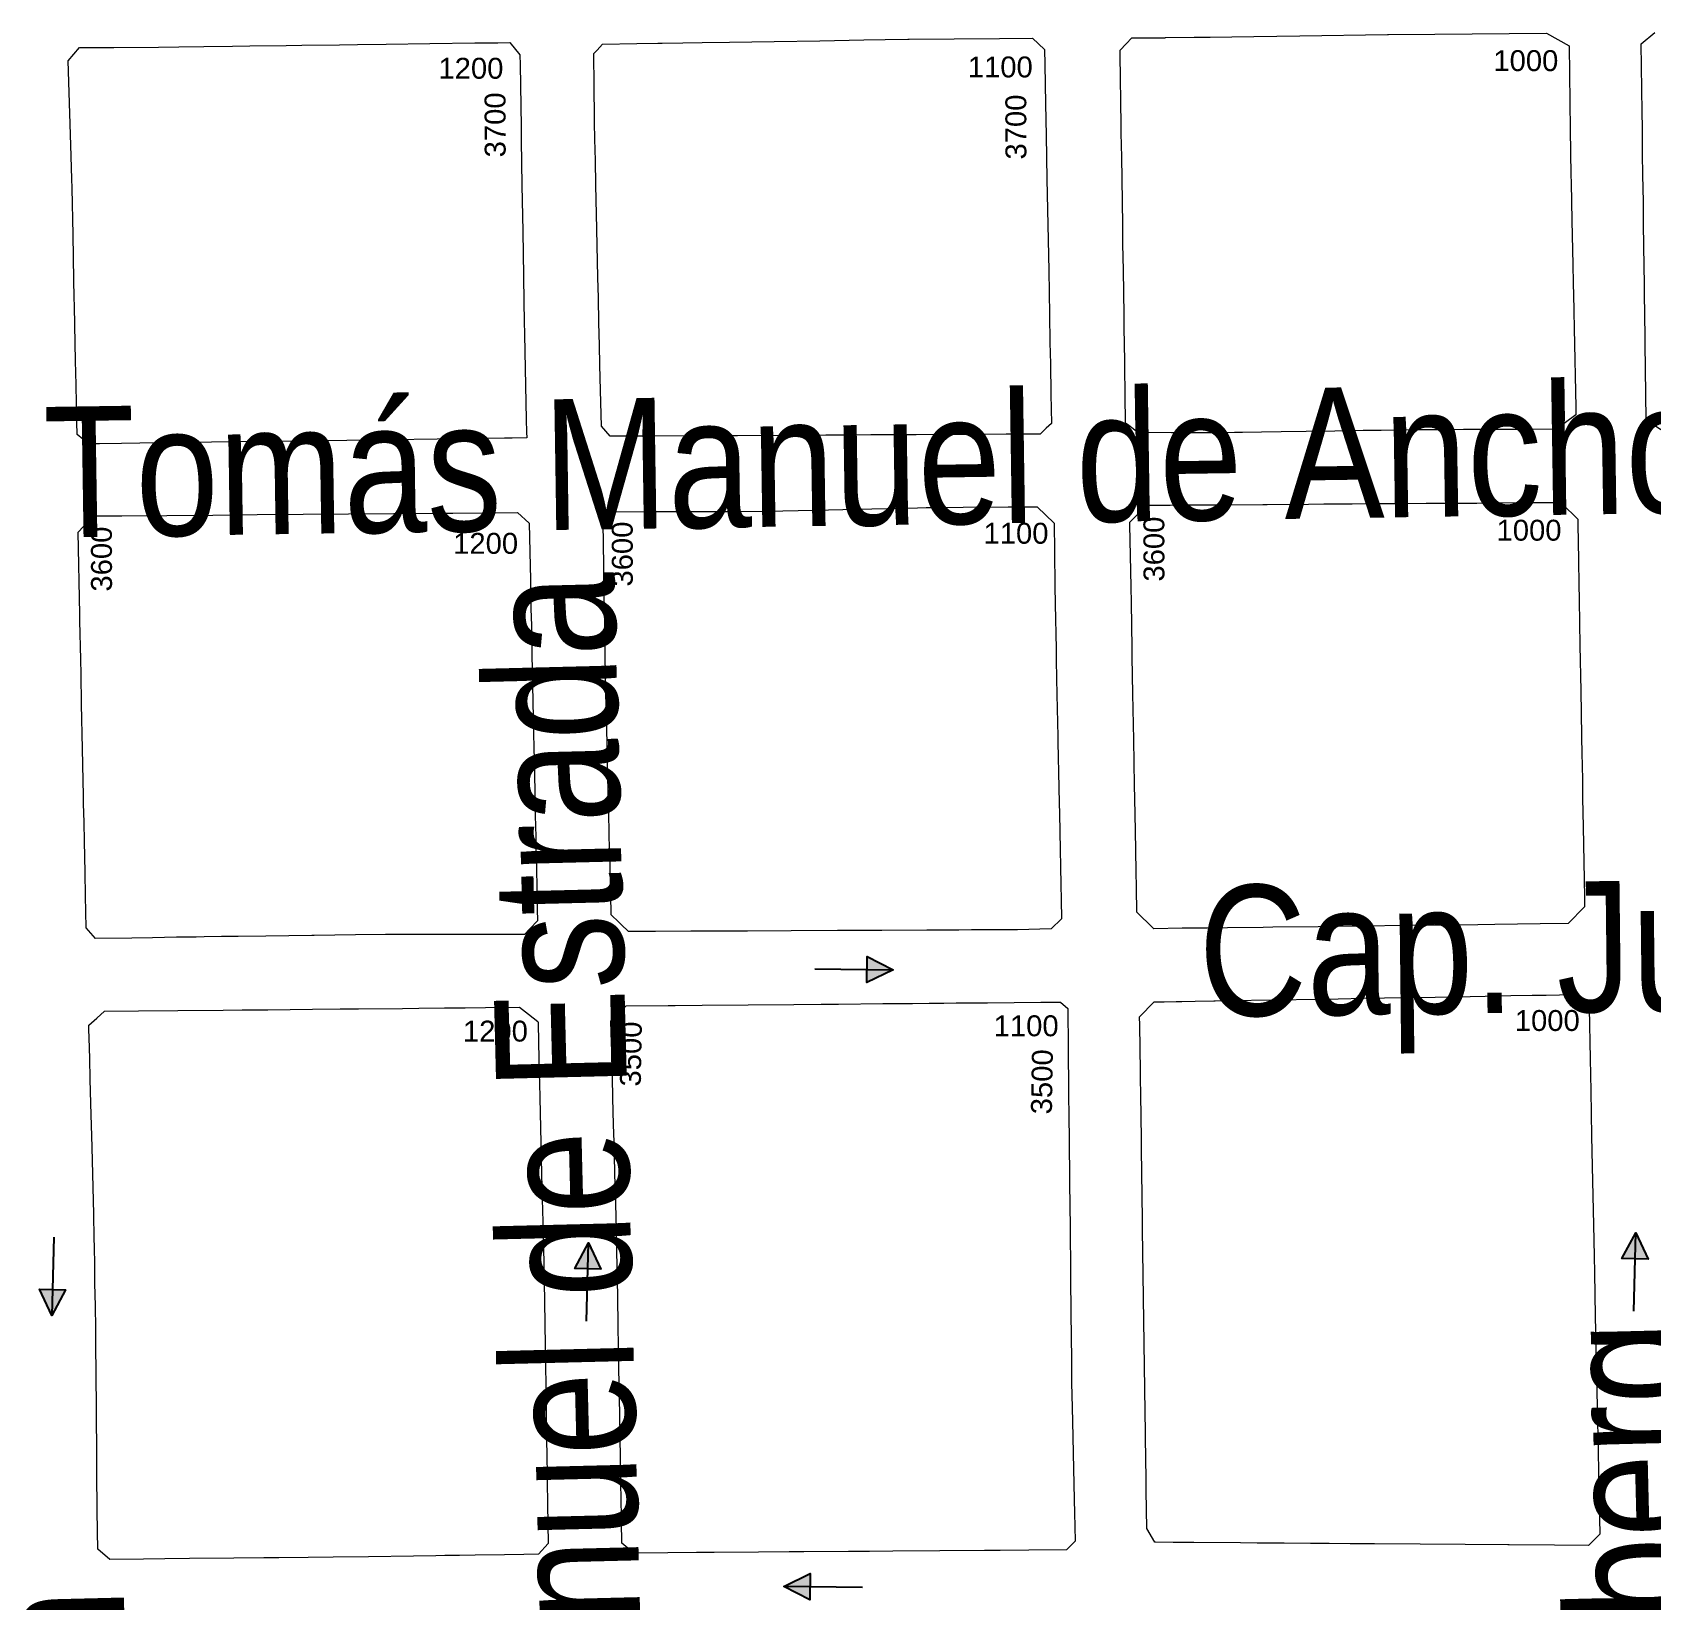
# Model space of a CAD drawing. Header units: millimetres. Extents: x 11558 to 23675, y 49449 to 61482.
# Drawn here: x 20015.1 to 20324.8, y 57583.1 to 57883.1 of the extents above; entities that cross this region are included whole.
import ezdxf

# ---------------------------------------------------------------- set-up
doc = ezdxf.new("R2010")
doc.units = ezdxf.units.MM
for name, color, linetype in [('0. plano base - nombres calles', 22, 'Continuous'), ('0. Plano Base - PLANO', 254, 'Continuous'), ('0. Plano base - sentido calles', 253, 'Continuous'), ('7. puesta en valor CC la lucila', 212, 'Continuous'), ('numeración', 7, 'Continuous')]:
    doc.layers.add(name, color=color, linetype=linetype)
doc.layers.get('7. puesta en valor CC la lucila').off()
doc.styles.get("Standard").update_dxf_attribs({"font": 'arial.ttf'})

# ---------------------------------------------------------------- blocks, each defined once
blk = doc.blocks.new('MANZANAS')
at = {"layer": '0. Plano Base - PLANO', "color": 0, "linetype": 'Continuous', "lineweight": 5}
blk.add_lwpolyline([(5638544.72, 6181817.94), (5638541.31, 6181818.37), (5638534.42, 6181831.21), (5638534.03, 6181831.95), (5638531.63, 6181836.41), (5638530.12, 6181839.24), (5638529.78, 6181839.88), (5638528.99, 6181841.35), (5638527.47, 6181844.19), (5638523.67, 6181851.28), (5638523.38, 6181851.84), (5638523.21, 6181852.14), (5638521.58, 6181855.19), (5638519.21, 6181859.59), (5638517.25, 6181863.19), (5638516.75, 6181864.18), (5638514.94, 6181867.54), (5638513.46, 6181870.29), (5638507.31, 6181881.74), (5638508.59, 6181884.88)], dxfattribs=at)
for points in [[(5638461.89, 6181774.33), (5638456.17, 6181771.39), (5638454.01, 6181771.78), (5638453.27, 6181771.91), (5638445.59, 6181786.17), (5638445.13, 6181787.03), (5638444.05, 6181789.04), (5638443.46, 6181790.14), (5638439.39, 6181797.69), (5638437.04, 6181802.05), (5638435.28, 6181805.32), (5638431.1, 6181813.08), (5638429.13, 6181816.73), (5638426.96, 6181820.75), (5638425.78, 6181822.94), (5638424.55, 6181825.23), (5638424.35, 6181825.59), (5638421.7, 6181830.51), (5638420.15, 6181833.39), (5638419.42, 6181834.74), (5638419.92, 6181836.31), (5638420.34, 6181837.84), (5638425.97, 6181840.81), (5638426.04, 6181840.85), (5638430.85, 6181843.43), (5638433.57, 6181844.9), (5638437.23, 6181846.86), (5638440.92, 6181848.85), (5638448.65, 6181853.01), (5638463.45, 6181860.96), (5638463.61, 6181861.05), (5638471.45, 6181865.2), (5638490.33, 6181875.2), (5638495.24, 6181875.05), (5638502.87, 6181860.89), (5638506.95, 6181853.32), (5638507.67, 6181851.97), (5638511.14, 6181845.62), (5638515.19, 6181838.2), (5638516.86, 6181835.15), (5638519.27, 6181830.73), (5638519.45, 6181830.39), (5638521.03, 6181827.51), (5638528.25, 6181814.29), (5638528.96, 6181812.99), (5638526.92, 6181808.85), (5638522.52, 6181806.54), (5638515.01, 6181802.59), (5638511.17, 6181800.58), (5638507.47, 6181798.63), (5638504.06, 6181796.84), (5638503.08, 6181796.33), (5638499.73, 6181794.53), (5638497.25, 6181793.2), (5638494.22, 6181791.57), (5638492.12, 6181790.44), (5638489.47, 6181789.01), (5638484.63, 6181786.41), (5638480.41, 6181784.14), (5638477.12, 6181782.37), (5638473.92, 6181780.65), (5638472.55, 6181779.91), (5638469.66, 6181778.36), (5638469.61, 6181778.33), (5638466.38, 6181776.66), (5638464.79, 6181775.83)], [(5638368.08, 6181724.82), (5638366.98, 6181724.24), (5638364.57, 6181725.16), (5638361.25, 6181731.15), (5638358.9, 6181735.45), (5638357.1, 6181738.74), (5638355.05, 6181742.49), (5638352.74, 6181746.7), (5638350.87, 6181750.12), (5638346.44, 6181758.21), (5638342.38, 6181765.65), (5638340.15, 6181769.72), (5638338.18, 6181773.32), (5638336.65, 6181776.12), (5638335.89, 6181777.5), (5638335.37, 6181778.47), (5638334.2, 6181780.68), (5638333.36, 6181782.27), (5638330.44, 6181787.77), (5638330.68, 6181788.62), (5638331.1, 6181790.11), (5638336.84, 6181793.22), (5638340.41, 6181795.14), (5638341.12, 6181795.53), (5638344.57, 6181797.39), (5638347.87, 6181799.18), (5638352.47, 6181801.66), (5638359.94, 6181805.7), (5638367.67, 6181809.87), (5638375.03, 6181813.85), (5638378.66, 6181815.82), (5638382.46, 6181817.88), (5638382.66, 6181817.98), (5638390.29, 6181822.02), (5638397.96, 6181826.09), (5638403.51, 6181829.03), (5638406.58, 6181828.17), (5638407.95, 6181825.64), (5638411.53, 6181819.05), (5638414.42, 6181813.73), (5638418.41, 6181806.38), (5638422.57, 6181798.73), (5638426.74, 6181791.05), (5638430.77, 6181783.63), (5638433.32, 6181778.92), (5638435.26, 6181775.34), (5638438.05, 6181770.22), (5638440.7, 6181765.33), (5638440.25, 6181764.05), (5638440.1, 6181763.61), (5638439.71, 6181762.5), (5638433.97, 6181759.48), (5638430.12, 6181757.45), (5638426.41, 6181755.5), (5638418.74, 6181751.46), (5638411.07, 6181747.45), (5638406.52, 6181745.04), (5638403.44, 6181743.41), (5638396.02, 6181739.51), (5638388.52, 6181735.56), (5638385.69, 6181734.08), (5638380.76, 6181731.48), (5638373.1, 6181727.45)], [(5638507.43, 6181691.15), (5638502.63, 6181688.58), (5638502.21, 6181688.71), (5638498.48, 6181689.82), (5638498.29, 6181689.88), (5638496.08, 6181693.95), (5638494.55, 6181696.79), (5638490.85, 6181703.61), (5638487.95, 6181708.95), (5638486.72, 6181711.22), (5638482.59, 6181718.84), (5638478.38, 6181726.61), (5638475, 6181732.85), (5638474.23, 6181734.28), (5638472.11, 6181738.18), (5638470.1, 6181741.89), (5638468.63, 6181744.6), (5638467.2, 6181747.25), (5638462.99, 6181755.01), (5638462.96, 6181755.06), (5638462.74, 6181755.49), (5638463.17, 6181756.91), (5638463.59, 6181758.31), (5638464.04, 6181759.8), (5638464.32, 6181759.95), (5638468.06, 6181761.92), (5638470.91, 6181763.43), (5638472.23, 6181764.13), (5638472.53, 6181764.29), (5638475.89, 6181766.06), (5638476.21, 6181766.23), (5638483.74, 6181770.21), (5638484.46, 6181770.59), (5638491.43, 6181774.27), (5638494.06, 6181775.67), (5638498.85, 6181778.2), (5638503.27, 6181780.53), (5638506.34, 6181782.15), (5638511.32, 6181784.78), (5638514.14, 6181786.27), (5638519.93, 6181789.32), (5638521.73, 6181790.27), (5638529.26, 6181794.25), (5638533.66, 6181796.57), (5638534.09, 6181796.8), (5638537.27, 6181795.83), (5638538.45, 6181795.48), (5638538.95, 6181794.56), (5638542.16, 6181788.64), (5638542.29, 6181788.4), (5638544.36, 6181784.59), (5638545.86, 6181781.82), (5638549.98, 6181774.21), (5638554.11, 6181766.6), (5638558.21, 6181759.04), (5638559.94, 6181755.85), (5638560.79, 6181754.28), (5638562.38, 6181751.36), (5638563.02, 6181750.17), (5638563.9, 6181748.55), (5638566.51, 6181743.73), (5638572.94, 6181731.88), (5638573.8, 6181730.29), (5638572.5, 6181725.97), (5638567.76, 6181723.43), (5638560.16, 6181719.37), (5638557.27, 6181717.82), (5638552.59, 6181715.32), (5638552.52, 6181715.28), (5638545.31, 6181711.42), (5638537.81, 6181707.41), (5638532.79, 6181704.72), (5638530.36, 6181703.42), (5638522.72, 6181699.33), (5638521.06, 6181698.44), (5638515.08, 6181695.24), (5638511.7, 6181693.43)], [(5638280.95, 6181677.92), (5638279.09, 6181676.92), (5638276.32, 6181677.56), (5638275.21, 6181679.59), (5638271.77, 6181685.9), (5638269.6, 6181689.88), (5638266.32, 6181695.89), (5638264.57, 6181699.09), (5638263.78, 6181700.54), (5638262.17, 6181703.49), (5638258.06, 6181711.04), (5638253.78, 6181718.88), (5638252.92, 6181720.45), (5638249.74, 6181726.1), (5638241.87, 6181740.18), (5638242.63, 6181743.44), (5638243.14, 6181743.7), (5638248.46, 6181746.45), (5638256, 6181750.49), (5638259.38, 6181752.3), (5638263.62, 6181754.58), (5638268.43, 6181757.15), (5638271.35, 6181758.72), (5638277.5, 6181762.02), (5638280.16, 6181763.44), (5638286.48, 6181766.83), (5638289.53, 6181768.46), (5638294.37, 6181771.05), (5638301.74, 6181775), (5638309.3, 6181779.05), (5638313.16, 6181781.12), (5638315.19, 6181782.21), (5638318.01, 6181780.99), (5638318.91, 6181779.34), (5638324.51, 6181768.96), (5638325.79, 6181766.59), (5638329.86, 6181759.05), (5638334.07, 6181751.25), (5638338.1, 6181743.79), (5638340.49, 6181739.37), (5638342.21, 6181736.17), (5638343.43, 6181733.92), (5638351.25, 6181719.67), (5638352.41, 6181717.55), (5638352.94, 6181716.58), (5638350.48, 6181715.26), (5638350.43, 6181715.23), (5638349.19, 6181714.56), (5638345.45, 6181712.55), (5638337.86, 6181708.48), (5638330.03, 6181704.27), (5638326.82, 6181702.55), (5638322.61, 6181700.29), (5638314.98, 6181696.2), (5638307.5, 6181692.18), (5638299.8, 6181688.05), (5638287.76, 6181681.58), (5638284.67, 6181679.92)], [(5638418.33, 6181644.18), (5638413.72, 6181641.76), (5638411.89, 6181642.31), (5638411.27, 6181642.49), (5638409.34, 6181643.07), (5638409.11, 6181643.49), (5638404.77, 6181651.38), (5638403.95, 6181652.87), (5638402.1, 6181656.23), (5638399.63, 6181660.72), (5638397.92, 6181663.82), (5638395.18, 6181668.81), (5638393.78, 6181671.35), (5638392.03, 6181674.53), (5638388.95, 6181680.12), (5638385.47, 6181686.55), (5638382.73, 6181691.6), (5638381.28, 6181694.3), (5638379.91, 6181696.83), (5638378.52, 6181699.4), (5638377.21, 6181701.81), (5638373.39, 6181708.88), (5638374.14, 6181711.71), (5638379.72, 6181714.63), (5638382.01, 6181715.83), (5638383.53, 6181716.63), (5638385.3, 6181717.55), (5638387.57, 6181718.73), (5638395.14, 6181722.69), (5638399.91, 6181725.18), (5638402.86, 6181726.8), (5638410.47, 6181730.99), (5638417.73, 6181734.99), (5638425.38, 6181739.19), (5638425.43, 6181739.22), (5638426.86, 6181739.98), (5638430.21, 6181741.75), (5638433.12, 6181743.3), (5638440.7, 6181747.31), (5638445.64, 6181749.93), (5638449.98, 6181748.61), (5638452.55, 6181743.79), (5638455.62, 6181738.05), (5638457.26, 6181734.98), (5638461.36, 6181727.46), (5638462.38, 6181725.59), (5638464.09, 6181722.46), (5638465.54, 6181719.81), (5638469.39, 6181712.76), (5638469.91, 6181711.81), (5638474.06, 6181704.2), (5638475.51, 6181701.55), (5638476.47, 6181699.8), (5638478.14, 6181696.74), (5638482.97, 6181687.88), (5638484.37, 6181685.33), (5638486.11, 6181682.14), (5638485.25, 6181679.49), (5638479.6, 6181676.39), (5638479.53, 6181676.35), (5638477.64, 6181675.36), (5638471.81, 6181672.29), (5638469.68, 6181671.17), (5638464.22, 6181668.3), (5638456.65, 6181664.32), (5638449.11, 6181660.36), (5638441.27, 6181656.24), (5638433.87, 6181652.35), (5638426.15, 6181648.3), (5638424.27, 6181647.31)], [(5638557.04, 6181584.59), (5638556.9, 6181584.53), (5638554.34, 6181586.15), (5638550.89, 6181592.58), (5638549.92, 6181594.39), (5638547.95, 6181598.05), (5638547.79, 6181598.35), (5638546.33, 6181601.07), (5638546.1, 6181601.49), (5638545.63, 6181602.37), (5638543.77, 6181605.83), (5638539.61, 6181613.57), (5638535.52, 6181621.17), (5638531.33, 6181628.97), (5638527.3, 6181636.47), (5638523.29, 6181643.93), (5638523.06, 6181644.36), (5638519.06, 6181651.8), (5638515.05, 6181659.26), (5638513.6, 6181661.96), (5638512.93, 6181663.21), (5638508.77, 6181670.94), (5638508, 6181672.38), (5638509.18, 6181676.19), (5638510.82, 6181677.08), (5638512.88, 6181678.2), (5638513.83, 6181678.71), (5638516.05, 6181679.92), (5638519.21, 6181681.63), (5638519.4, 6181681.74), (5638521.73, 6181683), (5638529.3, 6181687.1), (5638536.84, 6181691.19), (5638540.1, 6181692.95), (5638544.42, 6181695.29), (5638547.89, 6181697.18), (5638551.89, 6181699.35), (5638556.39, 6181701.78), (5638559.73, 6181703.59), (5638567.37, 6181707.74), (5638569.14, 6181708.7), (5638572.71, 6181710.63), (5638575.07, 6181711.91), (5638579.55, 6181714.34), (5638583.08, 6181713.55), (5638583.52, 6181713.45), (5638588.16, 6181704.95), (5638591.08, 6181699.59), (5638595.22, 6181691.99), (5638599.36, 6181684.41), (5638603.35, 6181677.1), (5638606.24, 6181671.79), (5638607.77, 6181668.99), (5638611.74, 6181661.71), (5638615.9, 6181654.08), (5638619.98, 6181646.59), (5638624.15, 6181638.96), (5638625.92, 6181635.7), (5638631.68, 6181625.15), (5638631.27, 6181623.78), (5638631.23, 6181623.66), (5638630.8, 6181622.22), (5638624.99, 6181619.25), (5638617.27, 6181615.31), (5638617.06, 6181615.21), (5638609.77, 6181611.49), (5638602.14, 6181607.6), (5638594.36, 6181603.63), (5638590.18, 6181601.49), (5638586.6, 6181599.67), (5638586.51, 6181599.62), (5638583.46, 6181598.07), (5638578.95, 6181595.77), (5638576.12, 6181594.32), (5638574.33, 6181593.41), (5638571.49, 6181591.96), (5638563.55, 6181587.91), (5638560.29, 6181586.25), (5638560.06, 6181586.14)], [(5638330.02, 6181596.88), (5638323.91, 6181593.58), (5638321.36, 6181594.61), (5638318.44, 6181599.97), (5638316.31, 6181603.88), (5638313.44, 6181609.14), (5638311.72, 6181612.29), (5638309.99, 6181615.46), (5638309.26, 6181616.8), (5638307.89, 6181619.31), (5638304.96, 6181624.67), (5638300.87, 6181632.18), (5638298.13, 6181637.2), (5638296.78, 6181639.67), (5638293.25, 6181646.16), (5638292.64, 6181647.27), (5638285.11, 6181661.07), (5638286.26, 6181665.17), (5638287.75, 6181665.92), (5638291.1, 6181667.7), (5638298.68, 6181671.71), (5638306.48, 6181675.84), (5638313.98, 6181679.82), (5638321.74, 6181683.92), (5638329.37, 6181687.96), (5638337.05, 6181692.03), (5638344.59, 6181696.02), (5638347.01, 6181697.3), (5638352.24, 6181700.07), (5638357.98, 6181703.11), (5638360.85, 6181702.33), (5638364.82, 6181695.11), (5638366, 6181692.96), (5638366.09, 6181692.8), (5638368.73, 6181687.97), (5638370.28, 6181685.14), (5638372.91, 6181680.32), (5638377.21, 6181672.46), (5638380.28, 6181666.83), (5638381.32, 6181664.92), (5638385.44, 6181657.39), (5638386.95, 6181654.62), (5638387.69, 6181653.26), (5638389.66, 6181649.65), (5638390.57, 6181647.99), (5638392.49, 6181644.47), (5638396.29, 6181637.51), (5638397.34, 6181635.58), (5638396.76, 6181633.56), (5638396.36, 6181632.15), (5638390.8, 6181629.26), (5638383.11, 6181625.26), (5638375.48, 6181621.29), (5638372.74, 6181619.87), (5638367.68, 6181617.15), (5638360.73, 6181613.42), (5638360.57, 6181613.33), (5638360.36, 6181613.22), (5638352.59, 6181609.05), (5638347.9, 6181606.53), (5638345.19, 6181605.08), (5638345.13, 6181605.05), (5638342.18, 6181603.45), (5638340.86, 6181602.74), (5638337.53, 6181600.94), (5638333.52, 6181598.77)], [(5638475.2, 6181539.79), (5638469.44, 6181536.74), (5638466.57, 6181537.36), (5638464.57, 6181541.06), (5638463.89, 6181542.31), (5638462.86, 6181544.21), (5638460.8, 6181548.02), (5638458.86, 6181551.6), (5638454.84, 6181559.04), (5638450.61, 6181566.84), (5638448.94, 6181569.93), (5638446.45, 6181574.53), (5638442.38, 6181582.06), (5638440.1, 6181586.26), (5638438.21, 6181589.68), (5638437.97, 6181590.12), (5638434.41, 6181596.54), (5638433.98, 6181597.32), (5638429.86, 6181604.77), (5638428.24, 6181607.69), (5638425.79, 6181612.13), (5638425.43, 6181612.78), (5638421.85, 6181619.25), (5638421.43, 6181620.01), (5638419.75, 6181623.05), (5638418.64, 6181625.05), (5638419.53, 6181627.86), (5638419.88, 6181628.95), (5638426.99, 6181632.72), (5638428.11, 6181633.32), (5638428.18, 6181633.36), (5638432.71, 6181635.77), (5638440.51, 6181639.91), (5638448.23, 6181644), (5638452.84, 6181646.44), (5638455.79, 6181648.01), (5638463.23, 6181651.96), (5638468.24, 6181654.62), (5638471.07, 6181656.12), (5638473.57, 6181657.44), (5638475.67, 6181658.56), (5638478.8, 6181660.22), (5638480.95, 6181661.36), (5638489.97, 6181666.14), (5638493.3, 6181667.91), (5638495.06, 6181667.43), (5638498.6, 6181660.8), (5638502.54, 6181653.41), (5638505.05, 6181648.69), (5638506.58, 6181645.81), (5638510.79, 6181637.92), (5638514.73, 6181630.54), (5638518.88, 6181622.76), (5638522.86, 6181615.28), (5638524.22, 6181612.73), (5638527.01, 6181607.49), (5638528.75, 6181604.23), (5638531.02, 6181600.09), (5638533.67, 6181595.26), (5638533.7, 6181595.2), (5638535.2, 6181592.45), (5638539.46, 6181584.68), (5638540.73, 6181582.36), (5638541.95, 6181580.14), (5638543.31, 6181577.66), (5638542.61, 6181575.43), (5638536.23, 6181572.06), (5638531.39, 6181569.5), (5638528.76, 6181568.11), (5638521.19, 6181564.11), (5638513.23, 6181559.9), (5638509.28, 6181557.81), (5638505.73, 6181555.93), (5638498.22, 6181551.96), (5638495.73, 6181550.64), (5638490.55, 6181547.91), (5638483.02, 6181543.92), (5638480.06, 6181542.36)], [(5638386.79, 6181492.5), (5638381.07, 6181489.45), (5638378.15, 6181490.13), (5638377.79, 6181490.8), (5638376.89, 6181492.49), (5638371.65, 6181502.31), (5638370.8, 6181503.9), (5638370.61, 6181504.26), (5638370.46, 6181504.55), (5638369.17, 6181506.98), (5638368.83, 6181507.62), (5638366.65, 6181511.74), (5638366.41, 6181512.2), (5638364.88, 6181515.1), (5638363.07, 6181518.52), (5638362.98, 6181518.68), (5638362.3, 6181519.97), (5638359.89, 6181524.53), (5638358.34, 6181527.41), (5638356.28, 6181531.23), (5638354.23, 6181535.02), (5638352.52, 6181538.19), (5638350.94, 6181541.11), (5638350.11, 6181542.65), (5638347.94, 6181546.68), (5638341.72, 6181557.89), (5638337.69, 6181565.17), (5638335.4, 6181569.29), (5638333.49, 6181572.74), (5638331.56, 6181576.21), (5638331.52, 6181576.29), (5638330.86, 6181577.48), (5638330.39, 6181578.33), (5638331.13, 6181580.2), (5638331.86, 6181582.06), (5638337.6, 6181585.12), (5638344.21, 6181588.63), (5638351.87, 6181592.7), (5638355.07, 6181594.4), (5638359.45, 6181596.73), (5638366.99, 6181600.74), (5638371.63, 6181603.21), (5638374.75, 6181604.87), (5638382.18, 6181608.82), (5638384.9, 6181610.27), (5638389.26, 6181612.59), (5638390.05, 6181613.01), (5638392.54, 6181614.33), (5638392.76, 6181614.45), (5638396.19, 6181616.27), (5638401.94, 6181619.33), (5638404.08, 6181618.94), (5638406.31, 6181618.53), (5638406.39, 6181618.39), (5638408.29, 6181614.93), (5638408.56, 6181614.43), (5638408.83, 6181613.94), (5638409.11, 6181613.43), (5638409.3, 6181613.09), (5638409.72, 6181612.33), (5638410.26, 6181611.35), (5638411.99, 6181608.2), (5638413.35, 6181605.73), (5638417.5, 6181598.19), (5638417.62, 6181597.97), (5638421.66, 6181590.63), (5638425.83, 6181583.05), (5638428.64, 6181577.95), (5638430.01, 6181575.45), (5638430.3, 6181574.92), (5638434.06, 6181567.95), (5638438.22, 6181560.23), (5638439.43, 6181557.99), (5638439.75, 6181557.4), (5638440.93, 6181555.21), (5638441.42, 6181554.29), (5638442.34, 6181552.59), (5638442.69, 6181551.94), (5638442.84, 6181551.67), (5638444.25, 6181549.06), (5638446.52, 6181544.84), (5638447.43, 6181543.15), (5638448.44, 6181541.28), (5638450.49, 6181537.48), (5638454.08, 6181530.82), (5638453.4, 6181528.17), (5638450.9, 6181526.83), (5638447.64, 6181525.07), (5638442.72, 6181522.43), (5638440.05, 6181520.99), (5638437.57, 6181519.66), (5638436.08, 6181518.85), (5638432.3, 6181516.82), (5638424.76, 6181512.76), (5638418.82, 6181509.56), (5638414.58, 6181507.31), (5638409.62, 6181504.68), (5638407.1, 6181503.34), (5638402.01, 6181500.62), (5638394.53, 6181496.63), (5638390.4, 6181494.43)]]:
    blk.add_lwpolyline(points, close=True, dxfattribs=at)

msp = doc.modelspace()

# ---------------------------------------------------------------- hatches: boundary and pattern name
at = {"layer": '0. Plano base - sentido calles', "linetype": 'Continuous', "lineweight": 25, "ltscale": 2, "true_color": 0x1a1a1a}
h = msp.add_hatch(color=250, dxfattribs=at)
h.dxf.hatch_style = 1
h.paths.add_polyline_path([(20179.76, 57703.73), (20174.79, 57706.29), (20174.76, 57703.79)])
h.paths.add_polyline_path([(20179.76, 57703.73), (20174.76, 57703.79), (20174.73, 57701.29)])
h = msp.add_hatch(color=250, dxfattribs=at)
h.dxf.hatch_style = 1
h.paths.add_polyline_path([(20321.74, 57653.45), (20319.11, 57648.51), (20321.61, 57648.45)])
h.paths.add_polyline_path([(20321.74, 57653.45), (20321.61, 57648.45), (20324.11, 57648.39)])
h = msp.add_hatch(color=250, dxfattribs=at)
h.dxf.hatch_style = 1
h.paths.add_polyline_path([(20121.46, 57651.53), (20118.84, 57646.6), (20121.34, 57646.54)])
h.paths.add_polyline_path([(20121.46, 57651.53), (20121.34, 57646.54), (20123.84, 57646.47)])
h = msp.add_hatch(color=250, dxfattribs=at)
h.dxf.hatch_style = 1
h.paths.add_polyline_path([(20018.85, 57637.6), (20021.47, 57642.53), (20018.98, 57642.6)])
h.paths.add_polyline_path([(20018.85, 57637.6), (20018.98, 57642.6), (20016.48, 57642.66)])
h = msp.add_hatch(color=250, dxfattribs=at)
h.dxf.hatch_style = 1
h.paths.add_polyline_path([(20158.86, 57585.82), (20163.82, 57583.26), (20163.85, 57585.76)])
h.paths.add_polyline_path([(20158.86, 57585.82), (20163.85, 57585.76), (20163.89, 57588.26)])

# ---------------------------------------------------------------- linework, layer by layer
at = {"layer": '0. Plano base - sentido calles', "color": 250, "linetype": 'Continuous', "lineweight": 25, "ltscale": 2, "true_color": 0x1a1a1a}
for points in [[(20164.76, 57703.92), (20179.76, 57703.73), (20174.73, 57701.29), (20174.79, 57706.29), (20179.76, 57703.73)], [(20019.22, 57652.59), (20018.85, 57637.6), (20016.48, 57642.66), (20021.47, 57642.53), (20018.85, 57637.6)], [(20321.36, 57638.45), (20321.74, 57653.45), (20324.11, 57648.39), (20319.11, 57648.51), (20321.74, 57653.45)], [(20121.09, 57636.54), (20121.46, 57651.53), (20123.84, 57646.47), (20118.84, 57646.6), (20121.46, 57651.53)], [(20173.85, 57585.63), (20158.86, 57585.82), (20163.89, 57588.26), (20163.82, 57583.26), (20158.86, 57585.82)]]:
    msp.add_lwpolyline(points, dxfattribs=at)

# ---------------------------------------------------------------- block references
at = {"layer": '0. Plano Base - PLANO', "color": 28, "lineweight": 5, "true_color": 0x0d0d0d, "rotation": 332.5463477508169}
msp.add_blockref('MANZANAS', (-7833237.48, -2828296.13), dxfattribs=at)
at = {"layer": '7. puesta en valor CC la lucila', "color": 250, "lineweight": 30, "rotation": 332.5463477508169}
msp.add_blockref('MANZANAS', (-7833237.48, -2828296.13), dxfattribs=at)

# ---------------------------------------------------------------- texts
at = {"layer": '0. plano base - nombres calles', "color": 250, "lineweight": 15, "true_color": 0x1a1a1a, "char_height": 25, "attachment_point": 1}
for s, width, insert, rotation in [('{\\fArial Narrow|b0|i0|c0|p34;Dr. Tomás Manuel de Anchorena}', 444.0925, (19971, 57810.7), 0.8644), ('{\\fArial Narrow|b0|i0|c0|p34;Jose Manuel de Estrada}', 329.255, (20109.09, 57470.43), 91.4291), ('{\\fArial Narrow|b0|i0|c0|p34;Cap. Justo Germán de Bermúdez }', 455.5451, (20238.01, 57719.84), 0.644), ('{\\fArial Narrow|b0|i0|c0|p34;Hernán Wineberg}', 329.255, (20312.9, 57411.88), 91.4291), ('{\\fArial Narrow|b0|i0|c0|p34;Tucuman}', 329.255, (20010.57, 57465.58), 91.4291)]:
    msp.add_mtext_dynamic_manual_height_columns(s, width=width, gutter_width=12.5, heights=[0], dxfattribs=dict(at, insert=insert, rotation=rotation))
at = {"layer": 'numeración', "color": 251, "true_color": 0x606162, "char_height": 4, "attachment_point": 1}
for s, insert in [('1000', (20294.52, 57879.65)), ('1200', (20092.78, 57878.19)), ('1100', (20194.01, 57878.44)), ('1100', (20197.02, 57789.25)), ('1000', (20295.13, 57789.83)), ('1200', (20095.59, 57787.32)), ('1000', (20298.62, 57696.05)), ('1200', (20097.46, 57694.02)), ('1100', (20198.96, 57695.04))]:
    msp.add_mtext_dynamic_manual_height_columns(s, width=16.0314, gutter_width=12.5, heights=[0], dxfattribs=dict(at, insert=insert))
for s, insert, rotation in [('3700', (20101.63, 57859.14), 90.1152), ('3700', (20201.22, 57858.73), 90.1152), ('3600', (20125.95, 57777.05), 90.1152), ('3600', (20227.62, 57778), 90.1152), ('3600', (20026.35, 57776.09), 90.1152), ('3500', (20127.47, 57681.47), 88.9751), ('3500', (20206.08, 57676.15), 88.9751)]:
    msp.add_mtext_dynamic_manual_height_columns(s, width=16.0314, gutter_width=12.5, heights=[0], dxfattribs=dict(at, insert=insert, rotation=rotation))

doc.saveas('drawing.dxf')
